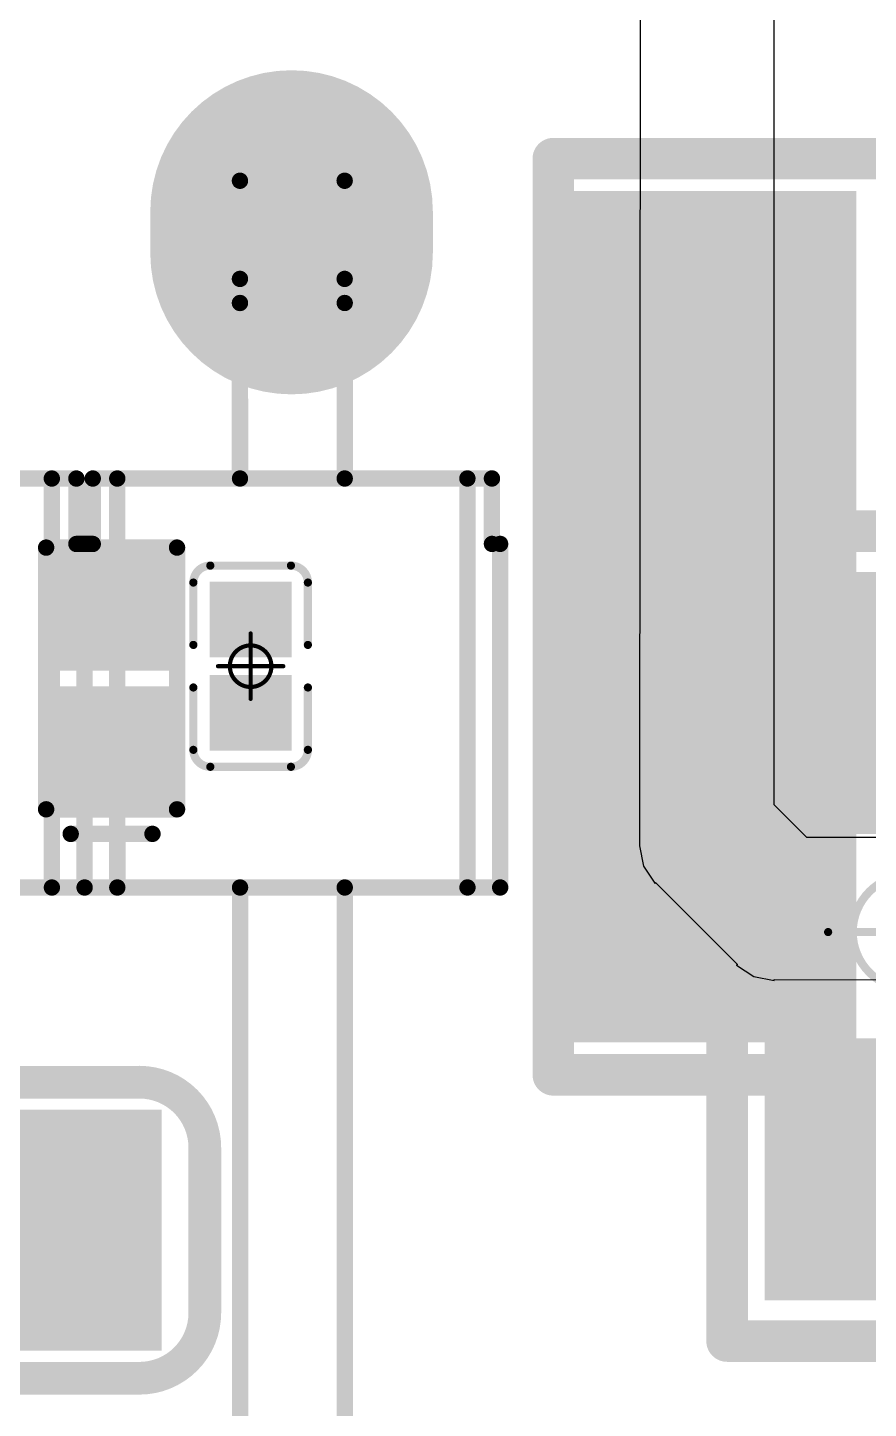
# Model space of a CAD drawing. Header units: millimetres. Extents: x 19.13 to 23.12, y 5.07 to 8.34.
# Drawn here: x 20.9297 to 21.1321, y 7.5802 to 7.9125 of the extents above; entities that cross this region are included whole.
import ezdxf

# ---------------------------------------------------------------- set-up
doc = ezdxf.new("R2010")
doc.units = ezdxf.units.MM
doc.header["$MEASUREMENT"] = 0
for name, color, linetype in [('BottomLayer', 5, 'Continuous'), ('BottomOverlay', 54, 'Continuous'), ('BottomPaste', 16, 'Continuous'), ('BottomSolder', 6, 'Continuous'), ('Mechanical15', 56, 'Continuous'), ('MidLayer1', 16, 'Continuous'), ('MidLayer2', 76, 'Continuous'), ('MidLayer3', 90, 'Continuous'), ('MidLayer4', 156, 'Continuous'), ('MultiLayer', 9, 'Continuous'), ('TopLayer', 1, 'Continuous'), ('TopOverlay', 2, 'Continuous'), ('TopPaste', 8, 'Continuous'), ('TopSolder', 216, 'Continuous')]:
    doc.layers.add(name, color=color, linetype=linetype)

# ---------------------------------------------------------------- blocks, each defined once
blk = doc.blocks.new('R1206_B_22')
at = {"layer": 'BottomLayer'}
for points in [[(-0.08262, -0.031), (-0.02762, -0.031), (-0.08262, 0.031), (-0.02762, 0.031)], [(0.02959, -0.031), (0.08459, -0.031), (0.02959, 0.031), (0.08459, 0.031)]]:
    blk.add_solid(points, dxfattribs=at)
at = {"layer": 'BottomOverlay', "const_width": 0.01}
for points in [[(-0.09646, 0.044), (-0.09646, -0.044)], [(-0.09646, 0.044), (0.09843, 0.044)], [(0.09843, 0.044), (0.09843, -0.044)], [(-0.09646, -0.044), (0.09843, -0.044)]]:
    blk.add_lwpolyline(points, dxfattribs=at)
at = {"layer": 'BottomOverlay', "const_width": 0.005}
for points in [[(-0.09896, 0.044, 1), (-0.09396, 0.044, 1)], [(-0.09896, 0.044, 1), (-0.09396, 0.044, 1)], [(0.09593, 0.044, 1), (0.10093, 0.044, 1)], [(0.09593, 0.044, 1), (0.10093, 0.044, 1)], [(-0.09896, -0.044, 1), (-0.09396, -0.044, 1)], [(-0.09896, -0.044, 1), (-0.09396, -0.044, 1)], [(0.09593, -0.044, 1), (0.10093, -0.044, 1)], [(0.09593, -0.044, 1), (0.10093, -0.044, 1)]]:
    blk.add_lwpolyline(points, format="xyb", close=True, dxfattribs=at)
at = {"layer": 'BottomPaste'}
for points in [[(-0.08262, -0.031), (-0.02762, -0.031), (-0.08262, 0.031), (-0.02762, 0.031)], [(0.02959, -0.031), (0.08459, -0.031), (0.02959, 0.031), (0.08459, 0.031)]]:
    blk.add_solid(points, dxfattribs=at)
at = {"layer": 'BottomSolder'}
for points in [[(-0.08662, -0.035), (-0.02362, -0.035), (-0.08662, 0.035), (-0.02362, 0.035)], [(0.02559, -0.035), (0.08859, -0.035), (0.02559, 0.035), (0.08859, 0.035)]]:
    blk.add_solid(points, dxfattribs=at)
at = {"layer": 'Mechanical15', "const_width": 0.00197}
for points in [[(0, 0.01969), (0, -0.01969)], [(-0.01969, 0), (0.01969, 0)]]:
    blk.add_lwpolyline(points, dxfattribs=at)
at = {"layer": 'Mechanical15'}
for points, const_width in [([(-0.00049, 0.01969, 1), (0.00049, 0.01969, 1)], 0.000984), ([(0.01378, 0, 1), (-0.01378, 0, 1)], 0.00197), ([(-0.02018, 0, 1), (-0.01919, 0, 1)], 0.000984), ([(-0.01427, 0, 1), (-0.01329, 0, 1)], 0.000984), ([(0.01329, 0, 1), (0.01427, 0, 1)], 0.000984), ([(0.01919, 0, 1), (0.02018, 0, 1)], 0.000984), ([(-0.00049, -0.01969, 1), (0.00049, -0.01969, 1)], 0.000984)]:
    blk.add_lwpolyline(points, format="xyb", close=True, dxfattribs=dict(at, const_width=const_width))
blk = doc.blocks.new('ESD0402_87')
at = {"layer": 'TopLayer'}
for points in [[(-0.02756, 0.01181), (-0.02756, -0.01181), (-0.00591, 0.01181), (-0.00591, -0.01181)], [(0.00591, 0.01181), (0.00591, -0.01181), (0.02756, 0.01181), (0.02756, -0.01181)]]:
    blk.add_solid(points, dxfattribs=at)
at = {"layer": 'TopOverlay', "const_width": 0.00394}
for points in [[(-0.0315, 0.01575), (0.0315, 0.01575)], [(-0.0315, 0.01575), (-0.0315, -0.01575)], [(0.0315, 0.01575), (0.0315, -0.01575)], [(0.0374, 0.00984), (0.0374, -0.00984)], [(-0.0315, -0.01575), (0.0315, -0.01575)]]:
    blk.add_lwpolyline(points, dxfattribs=at)
at = {"layer": 'TopOverlay', "const_width": 0.00197}
for points in [[(-0.03248, 0.01575, 1), (-0.03051, 0.01575, 1)], [(-0.03248, 0.01575, 1), (-0.03051, 0.01575, 1)], [(0.03051, 0.01575, 1), (0.03248, 0.01575, 1)], [(0.03051, 0.01575, 1), (0.03248, 0.01575, 1)], [(0.03642, 0.00984, 1), (0.03839, 0.00984, 1)], [(0.03642, -0.00984, 1), (0.03839, -0.00984, 1)], [(-0.03248, -0.01575, 1), (-0.03051, -0.01575, 1)], [(-0.03248, -0.01575, 1), (-0.03051, -0.01575, 1)], [(0.03051, -0.01575, 1), (0.03248, -0.01575, 1)], [(0.03051, -0.01575, 1), (0.03248, -0.01575, 1)]]:
    blk.add_lwpolyline(points, format="xyb", close=True, dxfattribs=at)
at = {"layer": 'TopPaste'}
for points in [[(-0.02756, 0.01181), (-0.02756, -0.01181), (-0.00591, 0.01181), (-0.00591, -0.01181)], [(0.00591, 0.01181), (0.00591, -0.01181), (0.02756, 0.01181), (0.02756, -0.01181)]]:
    blk.add_solid(points, dxfattribs=at)
at = {"layer": 'TopSolder'}
for points in [[(-0.03156, 0.01581), (-0.03156, -0.01581), (-0.00191, 0.01581), (-0.00191, -0.01581)], [(0.00191, 0.01581), (0.00191, -0.01581), (0.03156, 0.01581), (0.03156, -0.01581)]]:
    blk.add_solid(points, dxfattribs=at)
blk = doc.blocks.new('C0201_94')
at = {"layer": 'Mechanical15', "const_width": 0.001}
for points in [[(0, -0.00787), (0, 0.00787)], [(0.00787, 0), (-0.00787, 0)]]:
    blk.add_lwpolyline(points, dxfattribs=at)
at = {"layer": 'Mechanical15'}
for points, const_width in [([(-0.00025, 0.00787, 1), (0.00025, 0.00787, 1)], 0.0005), ([(0.005, 0, 1), (-0.005, 0, 1)], 0.001), ([(-0.00812, 0, 1), (-0.00762, 0, 1)], 0.0005), ([(-0.00525, 0, 1), (-0.00475, 0, 1)], 0.0005), ([(0.00475, 0, 1), (0.00525, 0, 1)], 0.0005), ([(0.00762, 0, 1), (0.00812, 0, 1)], 0.0005), ([(-0.00025, -0.00787, 1), (0.00025, -0.00787, 1)], 0.0005)]:
    blk.add_lwpolyline(points, format="xyb", close=True, dxfattribs=dict(at, const_width=const_width))
at = {"layer": 'TopLayer'}
for points in [[(-0.01831, -0.00787), (-0.00413, -0.00787), (-0.01831, 0.00787), (-0.00413, 0.00787)], [(0.00413, -0.00787), (0.01831, -0.00787), (0.00413, 0.00787), (0.01831, 0.00787)]]:
    blk.add_solid(points, dxfattribs=at)
at = {"layer": 'TopOverlay', "const_width": 0.00197}
for points in [[(-0.02421, 0.0097, -0.414214), (-0.02013, 0.01378)], [(0.02013, 0.01378, -0.414214), (0.02421, 0.0097)], [(-0.02013, -0.01378, -0.414214), (-0.02421, -0.0097)], [(0.02421, -0.0097, -0.414214), (0.02013, -0.01378)]]:
    blk.add_lwpolyline(points, format="xyb", dxfattribs=at)
for points in [[(-0.00512, 0.01378), (-0.02013, 0.01378)], [(0.02013, 0.01378), (0.00512, 0.01378)], [(-0.02421, -0.0097), (-0.02421, 0.0097)], [(0.02421, -0.0097), (0.02421, 0.0097)], [(-0.00512, -0.01378), (-0.02013, -0.01378)], [(0.02013, -0.01378), (0.00512, -0.01378)]]:
    blk.add_lwpolyline(points, dxfattribs=at)
at = {"layer": 'TopOverlay', "const_width": 0.000984}
for points in [[(-0.02062, 0.01378, 1), (-0.01964, 0.01378, 1)], [(-0.02062, 0.01378, 1), (-0.01964, 0.01378, 1)], [(-0.00561, 0.01378, 1), (-0.00463, 0.01378, 1)], [(0.00463, 0.01378, 1), (0.00561, 0.01378, 1)], [(0.01964, 0.01378, 1), (0.02062, 0.01378, 1)], [(0.01964, 0.01378, 1), (0.02062, 0.01378, 1)], [(-0.0247, 0.0097, 1), (-0.02372, 0.0097, 1)], [(-0.0247, 0.0097, 1), (-0.02372, 0.0097, 1)], [(0.02372, 0.0097, 1), (0.0247, 0.0097, 1)], [(0.02372, 0.0097, 1), (0.0247, 0.0097, 1)], [(-0.0247, -0.0097, 1), (-0.02372, -0.0097, 1)], [(-0.0247, -0.0097, 1), (-0.02372, -0.0097, 1)], [(0.02372, -0.0097, 1), (0.0247, -0.0097, 1)], [(0.02372, -0.0097, 1), (0.0247, -0.0097, 1)], [(-0.02062, -0.01378, 1), (-0.01964, -0.01378, 1)], [(-0.02062, -0.01378, 1), (-0.01964, -0.01378, 1)], [(-0.00561, -0.01378, 1), (-0.00463, -0.01378, 1)], [(0.00463, -0.01378, 1), (0.00561, -0.01378, 1)], [(0.01964, -0.01378, 1), (0.02062, -0.01378, 1)], [(0.01964, -0.01378, 1), (0.02062, -0.01378, 1)]]:
    blk.add_lwpolyline(points, format="xyb", close=True, dxfattribs=at)
at = {"layer": 'TopPaste'}
for points in [[(-0.01831, -0.00787), (-0.00413, -0.00787), (-0.01831, 0.00787), (-0.00413, 0.00787)], [(0.00413, -0.00787), (0.01831, -0.00787), (0.00413, 0.00787), (0.01831, 0.00787)]]:
    blk.add_solid(points, dxfattribs=at)
at = {"layer": 'TopSolder'}
for points in [[(-0.02031, -0.00987), (-0.00213, -0.00987), (-0.02031, 0.00987), (-0.00213, 0.00987)], [(0.00213, -0.00987), (0.02031, -0.00987), (0.00213, 0.00987), (0.02031, 0.00987)]]:
    blk.add_solid(points, dxfattribs=at)
blk = doc.blocks.new('C0805_203')
at = {"layer": 'Mechanical15', "const_width": 0.00197}
for points in [[(0, 0.01969), (0, -0.01969)], [(0, 0.01969), (0, -0.01969)], [(0.01969, 0), (-0.01969, 0)], [(0.01969, 0), (-0.01969, 0)]]:
    blk.add_lwpolyline(points, dxfattribs=at)
at = {"layer": 'Mechanical15'}
for points, const_width in [([(-0.00049, 0.01969, 1), (0.00049, 0.01969, 1)], 0.000984), ([(-0.00049, 0.01969, 1), (0.00049, 0.01969, 1)], 0.000984), ([(0.01378, 0, 1), (-0.01378, 0, 1)], 0.00197), ([(0.01378, 0, 1), (-0.01378, 0, 1)], 0.00197), ([(-0.02018, 0, 1), (-0.01919, 0, 1)], 0.000984), ([(-0.02018, 0, 1), (-0.01919, 0, 1)], 0.000984), ([(-0.01427, 0, 1), (-0.01329, 0, 1)], 0.000984), ([(-0.01427, 0, 1), (-0.01329, 0, 1)], 0.000984), ([(0.01329, 0, 1), (0.01427, 0, 1)], 0.000984), ([(0.01329, 0, 1), (0.01427, 0, 1)], 0.000984), ([(0.01919, 0, 1), (0.02018, 0, 1)], 0.000984), ([(0.01919, 0, 1), (0.02018, 0, 1)], 0.000984), ([(-0.00049, -0.01969, 1), (0.00049, -0.01969, 1)], 0.000984), ([(-0.00049, -0.01969, 1), (0.00049, -0.01969, 1)], 0.000984)]:
    blk.add_lwpolyline(points, format="xyb", close=True, dxfattribs=dict(at, const_width=const_width))
at = {"layer": 'TopLayer'}
for points in [[(-0.0203, -0.025), (-0.0203, 0.025), (-0.0553, -0.025), (-0.0553, 0.025)], [(0.05529, -0.025), (0.05529, 0.025), (0.02029, -0.025), (0.02029, 0.025)]]:
    blk.add_solid(points, dxfattribs=at)
at = {"layer": 'TopOverlay', "const_width": 0.00787}
for points in [[(-0.06969, 0.01988, -0.414213), (-0.05394, 0.03562)], [(0.05393, 0.03562, -0.414213), (0.06968, 0.01988)], [(-0.05394, -0.03563, -0.414213), (-0.06969, -0.01988)], [(0.06968, -0.01988, -0.414213), (0.05393, -0.03563)]]:
    blk.add_lwpolyline(points, format="xyb", dxfattribs=at)
at = {"layer": 'TopOverlay'}
for points, const_width in [([(-0.01772, 0.03562), (-0.05394, 0.03562)], 0.00787), ([(0.05393, 0.03562), (0.01771, 0.03562)], 0.00787), ([(-0.06969, 0.01988), (-0.06969, -0.01988)], 0.00787), ([(0.06968, 0.01988), (0.06968, -0.01988)], 0.00787), ([(-0.005, 0.015), (-0.005, -0.015)], 0.006), ([(0.005, 0.015), (0.005, -0.015)], 0.006), ([(-0.005, 0), (-0.01, 0)], 0.006), ([(0.01, 0), (0.005, 0)], 0.006), ([(-0.01772, -0.03563), (-0.05394, -0.03563)], 0.00787), ([(0.05393, -0.03563), (0.01771, -0.03563)], 0.00787)]:
    blk.add_lwpolyline(points, dxfattribs=dict(at, const_width=const_width))
for points, const_width in [([(-0.05591, 0.03562, 1), (-0.05197, 0.03562, 1)], 0.00394), ([(-0.05591, 0.03562, 1), (-0.05197, 0.03562, 1)], 0.00394), ([(-0.01969, 0.03562, 1), (-0.01575, 0.03562, 1)], 0.00394), ([(0.01574, 0.03562, 1), (0.01968, 0.03562, 1)], 0.00394), ([(0.05196, 0.03562, 1), (0.0559, 0.03562, 1)], 0.00394), ([(0.05196, 0.03562, 1), (0.0559, 0.03562, 1)], 0.00394), ([(-0.07165, 0.01988, 1), (-0.06772, 0.01988, 1)], 0.00394), ([(-0.07165, 0.01988, 1), (-0.06772, 0.01988, 1)], 0.00394), ([(0.06771, 0.01988, 1), (0.07165, 0.01988, 1)], 0.00394), ([(0.06771, 0.01988, 1), (0.07165, 0.01988, 1)], 0.00394), ([(-0.0065, 0.015, 1), (-0.0035, 0.015, 1)], 0.003), ([(0.0035, 0.015, 1), (0.0065, 0.015, 1)], 0.003), ([(-0.0115, 0, 1), (-0.0085, 0, 1)], 0.003), ([(-0.0065, 0, 1), (-0.0035, 0, 1)], 0.003), ([(0.0035, 0, 1), (0.0065, 0, 1)], 0.003), ([(0.0085, 0, 1), (0.0115, 0, 1)], 0.003), ([(-0.0065, -0.015, 1), (-0.0035, -0.015, 1)], 0.003), ([(0.0035, -0.015, 1), (0.0065, -0.015, 1)], 0.003), ([(-0.07165, -0.01988, 1), (-0.06772, -0.01988, 1)], 0.00394), ([(-0.07165, -0.01988, 1), (-0.06772, -0.01988, 1)], 0.00394), ([(0.06771, -0.01988, 1), (0.07165, -0.01988, 1)], 0.00394), ([(0.06771, -0.01988, 1), (0.07165, -0.01988, 1)], 0.00394), ([(-0.05591, -0.03563, 1), (-0.05197, -0.03563, 1)], 0.00394), ([(-0.05591, -0.03563, 1), (-0.05197, -0.03563, 1)], 0.00394), ([(-0.01969, -0.03563, 1), (-0.01575, -0.03563, 1)], 0.00394), ([(0.01574, -0.03563, 1), (0.01968, -0.03563, 1)], 0.00394), ([(0.05196, -0.03563, 1), (0.0559, -0.03563, 1)], 0.00394), ([(0.05196, -0.03563, 1), (0.0559, -0.03563, 1)], 0.00394)]:
    blk.add_lwpolyline(points, format="xyb", close=True, dxfattribs=dict(at, const_width=const_width))
at = {"layer": 'TopPaste'}
for points in [[(-0.0203, -0.025), (-0.0203, 0.025), (-0.0553, -0.025), (-0.0553, 0.025)], [(0.05529, -0.025), (0.05529, 0.025), (0.02029, -0.025), (0.02029, 0.025)]]:
    blk.add_solid(points, dxfattribs=at)
at = {"layer": 'TopSolder'}
for points in [[(-0.0163, -0.029), (-0.0163, 0.029), (-0.0593, -0.029), (-0.0593, 0.029)], [(0.05929, -0.029), (0.05929, 0.029), (0.01629, -0.029), (0.01629, 0.029)]]:
    blk.add_solid(points, dxfattribs=at)
blk = doc.blocks.new('SIP11_L____M______426')
at = {"layer": 'BottomLayer', "const_width": 0.06}
blk.add_lwpolyline([(-0.005, 0.5), (0.005, 0.5)], dxfattribs=at)
at = {"layer": 'BottomLayer', "const_width": 0.03}
for points in [[(-0.02, 0.5, 1), (0.01, 0.5, 1)], [(-0.01, 0.5, 1), (0.02, 0.5, 1)]]:
    blk.add_lwpolyline(points, format="xyb", close=True, dxfattribs=at)
at = {"layer": 'BottomSolder', "const_width": 0.068}
blk.add_lwpolyline([(-0.005, 0.5), (0.005, 0.5)], dxfattribs=at)
at = {"layer": 'BottomSolder', "const_width": 0.034}
for points in [[(-0.022, 0.5, 1), (0.012, 0.5, 1)], [(-0.012, 0.5, 1), (0.022, 0.5, 1)]]:
    blk.add_lwpolyline(points, format="xyb", close=True, dxfattribs=at)
at = {"layer": 'MidLayer1', "const_width": 0.06}
blk.add_lwpolyline([(-0.005, 0.5), (0.005, 0.5)], dxfattribs=at)
at = {"layer": 'MidLayer1', "const_width": 0.03}
for points in [[(-0.02, 0.5, 1), (0.01, 0.5, 1)], [(-0.01, 0.5, 1), (0.02, 0.5, 1)]]:
    blk.add_lwpolyline(points, format="xyb", close=True, dxfattribs=at)
at = {"layer": 'MidLayer2', "const_width": 0.06}
blk.add_lwpolyline([(-0.005, 0.5), (0.005, 0.5)], dxfattribs=at)
at = {"layer": 'MidLayer2', "const_width": 0.03}
for points in [[(-0.02, 0.5, 1), (0.01, 0.5, 1)], [(-0.01, 0.5, 1), (0.02, 0.5, 1)]]:
    blk.add_lwpolyline(points, format="xyb", close=True, dxfattribs=at)
at = {"layer": 'MidLayer3', "const_width": 0.06}
blk.add_lwpolyline([(-0.005, 0.5), (0.005, 0.5)], dxfattribs=at)
at = {"layer": 'MidLayer3', "const_width": 0.03}
for points in [[(-0.02, 0.5, 1), (0.01, 0.5, 1)], [(-0.01, 0.5, 1), (0.02, 0.5, 1)]]:
    blk.add_lwpolyline(points, format="xyb", close=True, dxfattribs=at)
at = {"layer": 'MidLayer4', "const_width": 0.06}
blk.add_lwpolyline([(-0.005, 0.5), (0.005, 0.5)], dxfattribs=at)
at = {"layer": 'MidLayer4', "const_width": 0.03}
for points in [[(-0.02, 0.5, 1), (0.01, 0.5, 1)], [(-0.01, 0.5, 1), (0.02, 0.5, 1)]]:
    blk.add_lwpolyline(points, format="xyb", close=True, dxfattribs=at)
at = {"layer": 'MultiLayer', "const_width": 0.06}
blk.add_lwpolyline([(-0.005, 0.5), (0.005, 0.5)], dxfattribs=at)
at = {"layer": 'MultiLayer', "const_width": 0.03}
for points in [[(-0.02, 0.5, 1), (0.01, 0.5, 1)], [(-0.01, 0.5, 1), (0.02, 0.5, 1)]]:
    blk.add_lwpolyline(points, format="xyb", close=True, dxfattribs=at)
at = {"layer": 'TopLayer', "const_width": 0.06}
blk.add_lwpolyline([(-0.005, 0.5), (0.005, 0.5)], dxfattribs=at)
at = {"layer": 'TopLayer', "const_width": 0.03}
for points in [[(-0.02, 0.5, 1), (0.01, 0.5, 1)], [(-0.01, 0.5, 1), (0.02, 0.5, 1)]]:
    blk.add_lwpolyline(points, format="xyb", close=True, dxfattribs=at)
at = {"layer": 'TopOverlay', "const_width": 0.00394}
for points in [[(0.15767, 0.5502), (0.07499, 0.55019)], [(0.15767, 0.5502), (0.1578, -0.5498)], [(0.05924, 0.54822), (0.05925, 0.45216)], [(0.07499, 0.54822), (0.05924, 0.54822)], [(0.15767, 0.54233), (0.05924, 0.54231)], [(-0.01241, 0.51278), (-0.0124, 0.48758)], [(0.05925, 0.51279), (-0.01241, 0.51278)], [(0.01121, 0.51278), (0.01122, 0.48758)], [(0.38011, 0.51282), (0.15767, 0.5128)], [(0.05925, 0.48759), (-0.0124, 0.48758)], [(0.38012, 0.48763), (0.15767, 0.4876)], [(0.15768, 0.45807), (0.05925, 0.45806)], [(0.075, 0.45216), (0.05925, 0.45216)], [(0.075, 0.45216), (0.075, 0.44822)], [(0.15768, 0.4502), (0.075, 0.45019)], [(0.05925, 0.44822), (0.05927, 0.35216)], [(0.075, 0.44822), (0.05925, 0.44822)], [(0.15768, 0.44233), (0.05925, 0.44231)]]:
    blk.add_lwpolyline(points, dxfattribs=at)
at = {"layer": 'TopOverlay', "const_width": 0.00197}
for points in [[(0.07401, 0.55019, 1), (0.07597, 0.55019, 1)], [(0.15668, 0.5502, 1), (0.15865, 0.5502, 1)], [(0.15668, 0.5502, 1), (0.15865, 0.5502, 1)], [(0.05826, 0.54822, 1), (0.06023, 0.54822, 1)], [(0.05826, 0.54822, 1), (0.06023, 0.54822, 1)], [(0.07401, 0.54822, 1), (0.07597, 0.54822, 1)], [(0.05826, 0.54231, 1), (0.06023, 0.54231, 1)], [(0.15668, 0.54233, 1), (0.15865, 0.54233, 1)], [(-0.01339, 0.51278, 1), (-0.01142, 0.51278, 1)], [(-0.01339, 0.51278, 1), (-0.01142, 0.51278, 1)], [(0.01023, 0.51278, 1), (0.0122, 0.51278, 1)], [(0.01603, 0.51279, 1), (0.01799, 0.51279, 1)], [(0.05826, 0.51279, 1), (0.06023, 0.51279, 1)], [(0.15669, 0.5128, 1), (0.15866, 0.5128, 1)], [(-0.01339, 0.48758, 1), (-0.01142, 0.48758, 1)], [(-0.01339, 0.48758, 1), (-0.01142, 0.48758, 1)], [(0.01023, 0.48758, 1), (0.0122, 0.48758, 1)], [(0.01603, 0.48758, 1), (0.018, 0.48758, 1)], [(0.05827, 0.48759, 1), (0.06023, 0.48759, 1)], [(0.15669, 0.4876, 1), (0.15866, 0.4876, 1)], [(0.05827, 0.45806, 1), (0.06024, 0.45806, 1)], [(0.15669, 0.45807, 1), (0.15866, 0.45807, 1)], [(0.05827, 0.45216, 1), (0.06024, 0.45216, 1)], [(0.05827, 0.45216, 1), (0.06024, 0.45216, 1)], [(0.07402, 0.45216, 1), (0.07599, 0.45216, 1)], [(0.07402, 0.45216, 1), (0.07599, 0.45216, 1)], [(0.07402, 0.45019, 1), (0.07599, 0.45019, 1)], [(0.15669, 0.4502, 1), (0.15866, 0.4502, 1)], [(0.05827, 0.44822, 1), (0.06024, 0.44822, 1)], [(0.05827, 0.44822, 1), (0.06024, 0.44822, 1)], [(0.07402, 0.44822, 1), (0.07599, 0.44822, 1)], [(0.07402, 0.44822, 1), (0.07599, 0.44822, 1)], [(0.05827, 0.44231, 1), (0.06024, 0.44231, 1)], [(0.1567, 0.44233, 1), (0.15866, 0.44233, 1)]]:
    blk.add_lwpolyline(points, format="xyb", close=True, dxfattribs=at)
at = {"layer": 'TopOverlay', "const_width": 0.00394}
blk.add_lwpolyline([(0.01701, 0.48758, -3.114592), (0.01701, 0.51279)], format="xyb", dxfattribs=at)
at = {"layer": 'TopSolder', "const_width": 0.068}
blk.add_lwpolyline([(-0.005, 0.5), (0.005, 0.5)], dxfattribs=at)
at = {"layer": 'TopSolder', "const_width": 0.034}
for points in [[(-0.022, 0.5, 1), (0.012, 0.5, 1)], [(-0.012, 0.5, 1), (0.022, 0.5, 1)]]:
    blk.add_lwpolyline(points, format="xyb", close=True, dxfattribs=at)
blk = doc.blocks.new('GDT_3SPC_505')
at = {"layer": 'TopLayer'}
for points in [[(-0.11024, -0.09843), (-0.11024, 0.09843), (-0.17323, -0.09843), (-0.17323, 0.09843)], [(0.03543, -0.09843), (0.03543, 0.09843), (-0.03543, -0.09843), (-0.03543, 0.09843)], [(0.17323, -0.09843), (0.17323, 0.09843), (0.11024, -0.09843), (0.11024, 0.09843)]]:
    blk.add_solid(points, dxfattribs=at)
at = {"layer": 'TopOverlay', "const_width": 0.01}
for points in [[(0.17913, 0.11024), (-0.17913, 0.11024)], [(-0.17913, 0.11024), (-0.17913, -0.11024)], [(0.17913, 0.11024), (0.17913, -0.11024)], [(0.17913, -0.11024), (-0.17913, -0.11024)]]:
    blk.add_lwpolyline(points, dxfattribs=at)
at = {"layer": 'TopOverlay', "const_width": 0.005}
for points in [[(-0.18163, 0.11024, 1), (-0.17663, 0.11024, 1)], [(-0.18163, 0.11024, 1), (-0.17663, 0.11024, 1)], [(0.17663, 0.11024, 1), (0.18163, 0.11024, 1)], [(0.17663, 0.11024, 1), (0.18163, 0.11024, 1)], [(-0.18163, -0.11024, 1), (-0.17663, -0.11024, 1)], [(-0.18163, -0.11024, 1), (-0.17663, -0.11024, 1)], [(0.17663, -0.11024, 1), (0.18163, -0.11024, 1)], [(0.17663, -0.11024, 1), (0.18163, -0.11024, 1)]]:
    blk.add_lwpolyline(points, format="xyb", close=True, dxfattribs=at)
at = {"layer": 'TopPaste'}
for points in [[(-0.11024, -0.09843), (-0.11024, 0.09843), (-0.17323, -0.09843), (-0.17323, 0.09843)], [(0.03543, -0.09843), (0.03543, 0.09843), (-0.03543, -0.09843), (-0.03543, 0.09843)], [(0.17323, -0.09843), (0.17323, 0.09843), (0.11024, -0.09843), (0.11024, 0.09843)]]:
    blk.add_solid(points, dxfattribs=at)
at = {"layer": 'TopSolder'}
for points in [[(-0.10624, -0.10243), (-0.10624, 0.10243), (-0.17723, -0.10243), (-0.17723, 0.10243)], [(0.03943, -0.10243), (0.03943, 0.10243), (-0.03943, -0.10243), (-0.03943, 0.10243)], [(0.17723, -0.10243), (0.17723, 0.10243), (0.10624, -0.10243), (0.10624, 0.10243)]]:
    blk.add_solid(points, dxfattribs=at)

msp = doc.modelspace()

# ---------------------------------------------------------------- linework, layer by layer
at = {"layer": 'BottomLayer'}
for p, q in [((21.0772, 8.00303), (21.07695, 7.71563)), ((21.1094, 7.72547), (21.1094, 7.98335)), ((21.11727, 7.7176), (21.1094, 7.72547)), ((21.26688, 7.7176), (21.11727, 7.7176)), ((21.07695, 7.71563), (21.07792, 7.71075)), ((21.07792, 7.71075), (21.08069, 7.70661)), ((21.08069, 7.70661), (21.08072, 7.70659)), ((21.08072, 7.70659), (21.08086, 7.70678)), ((21.08086, 7.70678), (21.10055, 7.6871)), ((21.10055, 7.6871), (21.10035, 7.68696)), ((21.10035, 7.68696), (21.10037, 7.68692)), ((21.10037, 7.68692), (21.10451, 7.68416)), ((21.10451, 7.68416), (21.1094, 7.68319)), ((21.1094, 7.68319), (21.1094, 7.68343)), ((21.1094, 7.68343), (21.27869, 7.68319))]:
    msp.add_line(p, q, dxfattribs=at)

# ---------------------------------------------------------------- block references
for name, p, rotation in [('SIP11_L____M______426', (20.49326, 7.86327), 270), ('GDT_3SPC_505', (21.23538, 7.77075), 180), ('R1206_B_22', (21.14207, 7.69487), 270), ('ESD0402_87', (20.94995, 7.7559), 270), ('C0201_94', (20.98341, 7.75885), 90), ('C0805_203', (20.9027, 7.62311), 180)]:
    msp.add_blockref(name, p, dxfattribs=dict(rotation=rotation))

doc.saveas('drawing.dxf')
